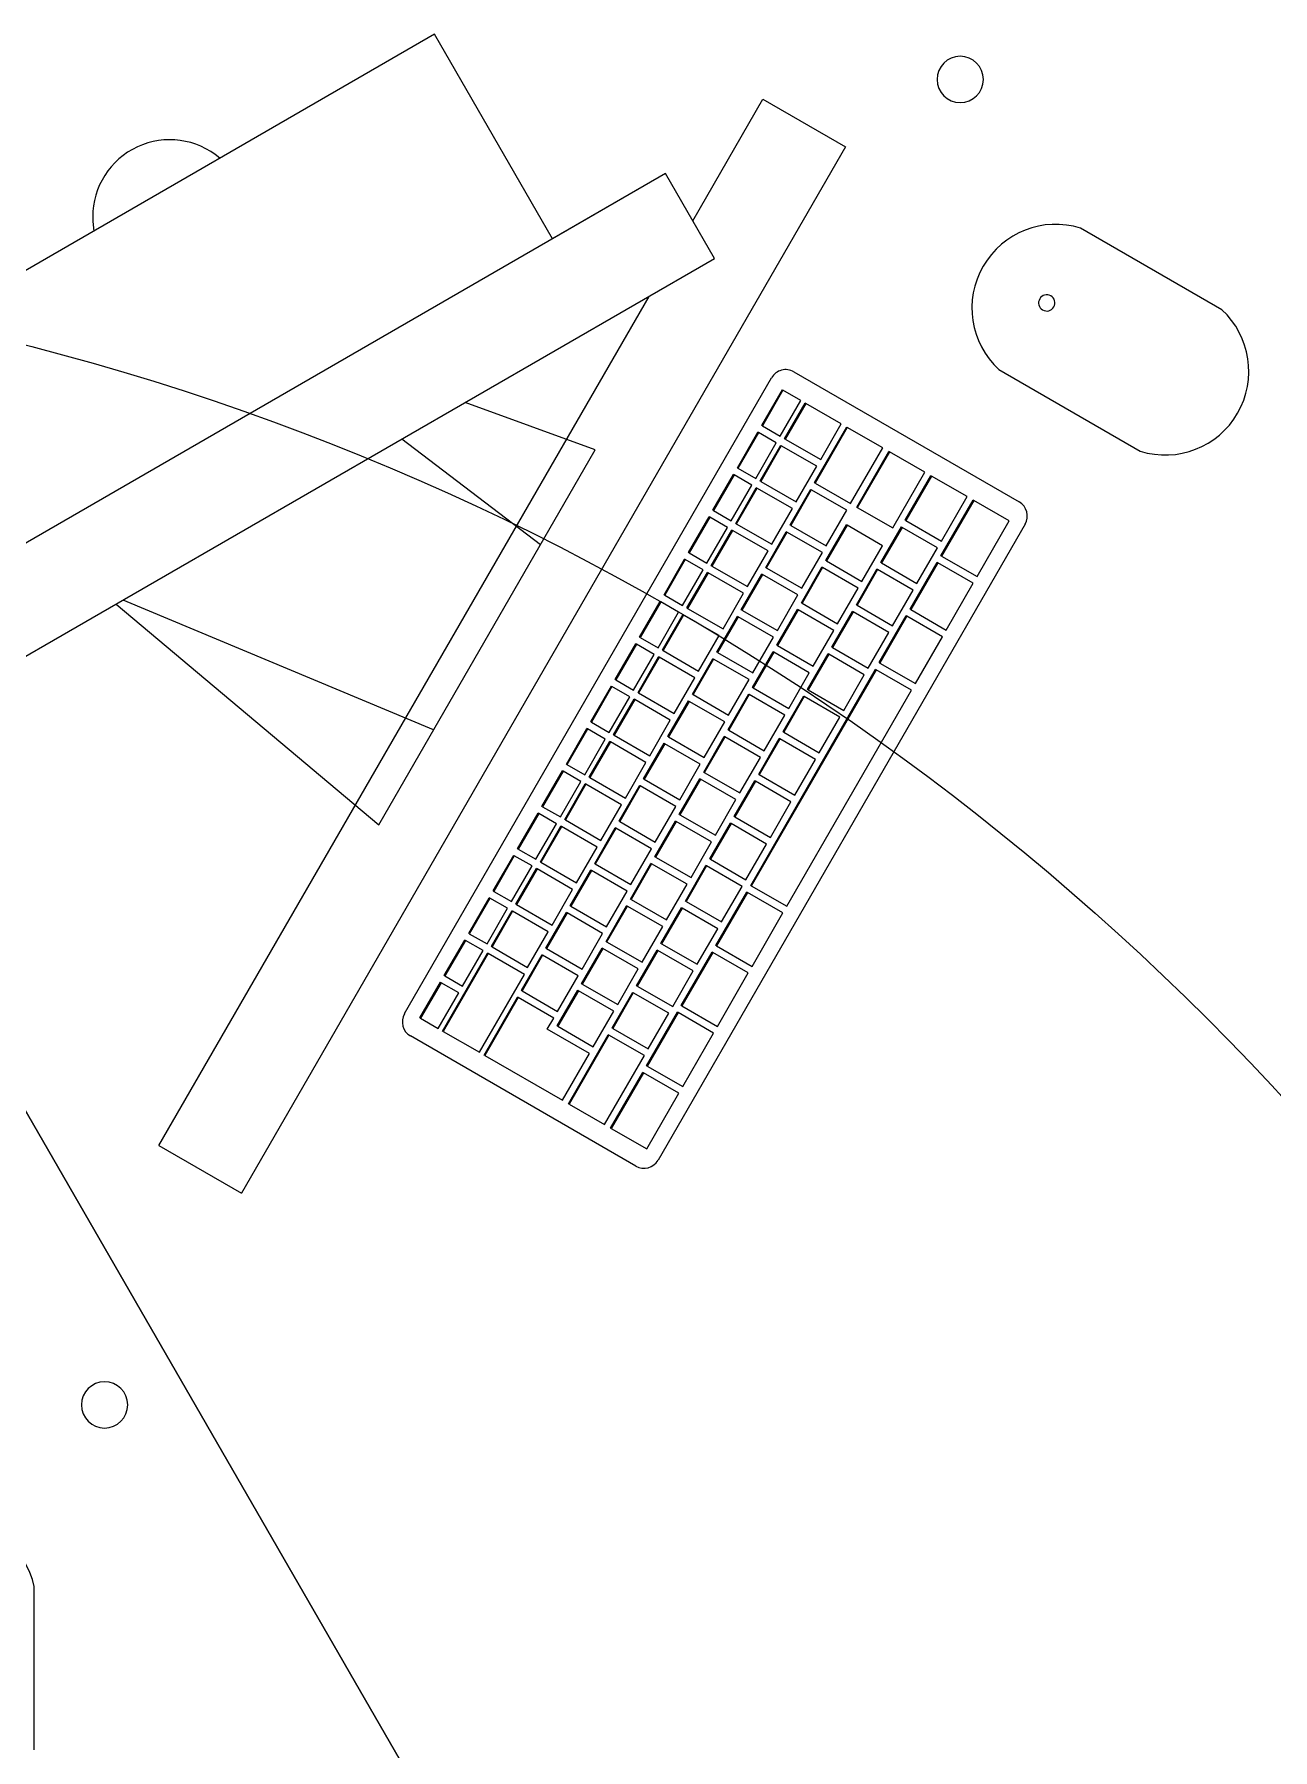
# Model space of a CAD drawing. Header units: millimetres. Extents: x 155920 to 295199, y -4084 to 97293.
# Drawn here: x 168463 to 168945, y 21953 to 22620 of the extents above; entities that cross this region are included whole.
import ezdxf

# ---------------------------------------------------------------- set-up
doc = ezdxf.new("R2010")
doc.units = ezdxf.units.MM
doc.header["$MEASUREMENT"] = 0
for name, color, linetype, lineweight in [('A-GENM', 8, 'CONTINUOUS', 9), ('E-ELEC-EQPM', 8, 'CONTINUOUS', 9), ('I-FURN', 8, 'CONTINUOUS', 9)]:
    doc.layers.add(name, color=color, linetype=linetype, lineweight=lineweight)
doc.layers.add('Social Distancing', color=7, linetype='CONTINUOUS')

msp = doc.modelspace()

# ---------------------------------------------------------------- linework, layer by layer
at = {"layer": 'A-GENM'}
for p, q in [((168925.13, 22512.56), (168870.13, 22544.31)), ((168758.66, 22488.44), (168846.27, 22437.86)), ((168838.38, 22489.32), (168893.38, 22457.57)), ((168607.22, 22238.84), (168749.98, 22486.12)), ((168746.17, 22467.54), (168754.17, 22481.39)), ((168754.41, 22481.25), (168746.41, 22467.4)), ((168754.41, 22481.25), (168754.17, 22481.39)), ((168761.32, 22477.26), (168754.41, 22481.25)), ((168753.32, 22463.41), (168761.32, 22477.26)), ((168755.04, 22462.42), (168763.04, 22476.27)), ((168763.27, 22476.13), (168755.27, 22462.28)), ((168763.27, 22476.13), (168763.04, 22476.27)), ((168777.1, 22468.15), (168763.27, 22476.13)), ((168746.41, 22467.4), (168746.17, 22467.54)), ((168746.41, 22467.4), (168753.32, 22463.41)), ((168769.1, 22454.3), (168777.1, 22468.15)), ((168736.67, 22451.08), (168744.67, 22464.94)), ((168744.91, 22464.8), (168736.91, 22450.94)), ((168743.82, 22446.95), (168751.82, 22460.81)), ((168744.91, 22464.8), (168744.67, 22464.94)), ((168751.82, 22460.81), (168744.91, 22464.8)), ((168755.27, 22462.28), (168755.04, 22462.42)), ((168755.27, 22462.28), (168769.1, 22454.3)), ((168766.69, 22445.3), (168779.19, 22466.95)), ((168779.43, 22466.81), (168766.93, 22445.16)), ((168779.43, 22466.81), (168779.19, 22466.95)), ((168793.23, 22458.84), (168779.43, 22466.81)), ((168745.54, 22445.96), (168753.54, 22459.82)), ((168753.77, 22459.68), (168745.77, 22445.82)), ((168753.77, 22459.68), (168753.54, 22459.82)), ((168767.6, 22451.7), (168753.77, 22459.68)), ((168780.73, 22437.19), (168793.23, 22458.84)), ((168783.08, 22435.83), (168795.58, 22457.48)), ((168795.82, 22457.35), (168783.32, 22435.69)), ((168795.82, 22457.35), (168795.58, 22457.48)), ((168809.62, 22449.38), (168795.82, 22457.35)), ((168727.17, 22434.63), (168735.17, 22448.48)), ((168735.41, 22448.34), (168727.41, 22434.49)), ((168735.41, 22448.34), (168735.17, 22448.48)), ((168742.32, 22444.35), (168735.41, 22448.34)), ((168736.91, 22450.94), (168736.67, 22451.08)), ((168736.91, 22450.94), (168743.82, 22446.95)), ((168759.6, 22437.84), (168767.6, 22451.7)), ((168797.12, 22427.73), (168809.62, 22449.38)), ((168801.97, 22430.7), (168811.97, 22448.02)), ((168812.21, 22447.88), (168802.21, 22430.56)), ((168812.21, 22447.88), (168811.97, 22448.02)), ((168826.01, 22439.91), (168812.21, 22447.88)), ((168734.32, 22430.5), (168742.32, 22444.35)), ((168736.04, 22429.51), (168744.04, 22443.36)), ((168744.27, 22443.23), (168736.27, 22429.37)), ((168744.27, 22443.23), (168744.04, 22443.36)), ((168758.1, 22435.25), (168744.27, 22443.23)), ((168745.77, 22445.82), (168745.54, 22445.96)), ((168745.77, 22445.82), (168759.6, 22437.84)), ((168757.19, 22428.84), (168765.19, 22442.7)), ((168765.43, 22442.56), (168757.43, 22428.7)), ((168765.43, 22442.56), (168765.19, 22442.7)), ((168779.25, 22434.58), (168765.43, 22442.56)), ((168766.93, 22445.16), (168766.69, 22445.3)), ((168766.93, 22445.16), (168780.73, 22437.19)), ((168727.41, 22434.49), (168727.17, 22434.63)), ((168727.41, 22434.49), (168734.32, 22430.5)), ((168750.1, 22421.39), (168758.1, 22435.25)), ((168771.25, 22420.72), (168779.25, 22434.58)), ((168783.32, 22435.69), (168783.08, 22435.83)), ((168783.32, 22435.69), (168797.12, 22427.73)), ((168815.86, 22416.91), (168828.36, 22438.56)), ((168816.01, 22422.59), (168826.01, 22439.91)), ((168828.6, 22438.42), (168816.1, 22416.77)), ((168828.6, 22438.42), (168828.36, 22438.56)), ((168842.41, 22430.45), (168828.6, 22438.42)), ((168848.59, 22429.19), (168705.83, 22181.9)), ((168717.67, 22418.17), (168725.67, 22432.03)), ((168725.91, 22431.89), (168717.91, 22418.03)), ((168724.82, 22414.04), (168732.82, 22427.9)), ((168725.91, 22431.89), (168725.67, 22432.03)), ((168732.82, 22427.9), (168725.91, 22431.89)), ((168736.27, 22429.37), (168736.04, 22429.51)), ((168736.27, 22429.37), (168750.1, 22421.39)), ((168757.43, 22428.7), (168757.19, 22428.84)), ((168757.43, 22428.7), (168771.25, 22420.72)), ((168771.08, 22415.05), (168779.08, 22428.9)), ((168779.32, 22428.77), (168771.32, 22414.91)), ((168779.32, 22428.77), (168779.08, 22428.9)), ((168793.14, 22420.79), (168779.32, 22428.77)), ((168792.47, 22414.24), (168800.47, 22428.1)), ((168800.71, 22427.96), (168792.71, 22414.11)), ((168800.71, 22427.96), (168800.47, 22428.1)), ((168814.53, 22419.98), (168800.71, 22427.96)), ((168802.21, 22430.56), (168801.97, 22430.7)), ((168802.21, 22430.56), (168816.01, 22422.59)), ((168829.91, 22408.8), (168842.41, 22430.45)), ((168726.54, 22413.05), (168734.54, 22426.91)), ((168734.77, 22426.77), (168726.77, 22412.91)), ((168734.77, 22426.77), (168734.54, 22426.91)), ((168748.6, 22418.79), (168734.77, 22426.77)), ((168747.69, 22412.39), (168755.69, 22426.24)), ((168755.93, 22426.11), (168747.93, 22412.25)), ((168755.93, 22426.11), (168755.69, 22426.24)), ((168769.75, 22418.13), (168755.93, 22426.11)), ((168785.14, 22406.93), (168793.14, 22420.79)), ((168708.17, 22401.72), (168716.17, 22415.57)), ((168716.41, 22415.44), (168708.41, 22401.58)), ((168716.41, 22415.44), (168716.17, 22415.57)), ((168723.32, 22411.45), (168716.41, 22415.44)), ((168717.91, 22418.03), (168717.67, 22418.17)), ((168717.91, 22418.03), (168724.82, 22414.04)), ((168740.6, 22404.93), (168748.6, 22418.79)), ((168761.75, 22404.27), (168769.75, 22418.13)), ((168771.32, 22414.91), (168771.08, 22415.05)), ((168771.32, 22414.91), (168785.14, 22406.93)), ((168792.71, 22414.11), (168792.47, 22414.24)), ((168792.71, 22414.11), (168806.53, 22406.13)), ((168803.86, 22396.12), (168814.36, 22414.31)), ((168814.6, 22414.17), (168804.1, 22395.98)), ((168806.53, 22406.13), (168814.53, 22419.98)), ((168814.6, 22414.17), (168814.36, 22414.31)), ((168828.41, 22406.2), (168814.6, 22414.17)), ((168816.1, 22416.77), (168815.86, 22416.91)), ((168816.1, 22416.77), (168829.91, 22408.8)), ((168715.32, 22397.59), (168723.32, 22411.45)), ((168717.04, 22396.6), (168725.04, 22410.46)), ((168725.27, 22410.32), (168717.27, 22396.46)), ((168725.27, 22410.32), (168725.04, 22410.46)), ((168739.1, 22402.34), (168725.27, 22410.32)), ((168726.77, 22412.91), (168726.54, 22413.05)), ((168726.77, 22412.91), (168740.6, 22404.93)), ((168738.19, 22395.93), (168746.19, 22409.79)), ((168746.43, 22409.65), (168738.43, 22395.8)), ((168746.43, 22409.65), (168746.19, 22409.79)), ((168760.25, 22401.67), (168746.43, 22409.65)), ((168747.93, 22412.25), (168747.69, 22412.39)), ((168747.93, 22412.25), (168761.75, 22404.27)), ((168761.58, 22398.59), (168769.58, 22412.45)), ((168769.82, 22412.31), (168761.82, 22398.46)), ((168769.82, 22412.31), (168769.58, 22412.45)), ((168783.64, 22404.33), (168769.82, 22412.31)), ((168782.97, 22397.79), (168790.97, 22411.65)), ((168791.21, 22411.51), (168783.21, 22397.65)), ((168791.21, 22411.51), (168790.97, 22411.65)), ((168805.03, 22403.53), (168791.21, 22411.51)), ((168708.41, 22401.58), (168708.17, 22401.72)), ((168708.41, 22401.58), (168715.32, 22397.59)), ((168731.1, 22388.48), (168739.1, 22402.34)), ((168752.25, 22387.81), (168760.25, 22401.67)), ((168775.64, 22390.48), (168783.64, 22404.33)), ((168797.03, 22389.67), (168805.03, 22403.53)), ((168817.91, 22388.01), (168828.41, 22406.2)), ((168698.67, 22385.26), (168706.67, 22399.12)), ((168706.91, 22398.98), (168698.91, 22385.12)), ((168705.82, 22381.13), (168713.82, 22394.99)), ((168706.91, 22398.98), (168706.67, 22399.12)), ((168713.82, 22394.99), (168706.91, 22398.98)), ((168707.54, 22380.14), (168715.54, 22394)), ((168715.77, 22393.86), (168707.77, 22380.01)), ((168715.77, 22393.86), (168715.54, 22394)), ((168729.6, 22385.88), (168715.77, 22393.86)), ((168717.27, 22396.46), (168717.04, 22396.6)), ((168717.27, 22396.46), (168731.1, 22388.48)), ((168738.43, 22395.8), (168738.19, 22395.93)), ((168738.43, 22395.8), (168752.25, 22387.81)), ((168752.08, 22382.14), (168760.08, 22396)), ((168760.32, 22395.86), (168752.32, 22382)), ((168760.32, 22395.86), (168760.08, 22396)), ((168774.14, 22387.88), (168760.32, 22395.86)), ((168761.82, 22398.46), (168761.58, 22398.59)), ((168761.82, 22398.46), (168775.64, 22390.48)), ((168773.47, 22381.34), (168781.47, 22395.19)), ((168781.71, 22395.05), (168773.71, 22381.2)), ((168781.71, 22395.05), (168781.47, 22395.19)), ((168795.53, 22387.07), (168781.71, 22395.05)), ((168783.21, 22397.65), (168782.97, 22397.79)), ((168783.21, 22397.65), (168797.03, 22389.67)), ((168804.1, 22395.98), (168803.86, 22396.12)), ((168804.1, 22395.98), (168817.91, 22388.01)), ((168728.69, 22379.48), (168736.69, 22393.34)), ((168736.93, 22393.2), (168728.93, 22379.34)), ((168736.93, 22393.2), (168736.69, 22393.34)), ((168750.75, 22385.22), (168736.93, 22393.2)), ((168766.14, 22374.02), (168774.14, 22387.88)), ((168791.86, 22375.34), (168802.36, 22393.52)), ((168802.6, 22393.38), (168792.1, 22375.2)), ((168802.6, 22393.38), (168802.36, 22393.52)), ((168816.41, 22385.41), (168802.6, 22393.38)), ((168689.17, 22368.81), (168697.17, 22382.67)), ((168697.41, 22382.53), (168689.41, 22368.67)), ((168697.41, 22382.53), (168697.17, 22382.67)), ((168704.32, 22378.54), (168697.41, 22382.53)), ((168698.91, 22385.12), (168698.67, 22385.26)), ((168698.91, 22385.12), (168705.82, 22381.13)), ((168721.6, 22372.03), (168729.6, 22385.88)), ((168742.75, 22371.36), (168750.75, 22385.22)), ((168752.32, 22382), (168752.08, 22382.14)), ((168752.32, 22382), (168766.14, 22374.02)), ((168773.71, 22381.2), (168773.47, 22381.34)), ((168773.71, 22381.2), (168787.53, 22373.22)), ((168787.53, 22373.22), (168795.53, 22387.07)), ((168805.91, 22367.23), (168816.41, 22385.41)), ((168696.32, 22364.68), (168704.32, 22378.54)), ((168698.04, 22363.69), (168706.04, 22377.55)), ((168706.27, 22377.41), (168698.27, 22363.55)), ((168706.27, 22377.41), (168706.04, 22377.55)), ((168720.1, 22369.43), (168706.27, 22377.41)), ((168707.77, 22380.01), (168707.54, 22380.14)), ((168707.77, 22380.01), (168721.6, 22372.03)), ((168719.19, 22363.02), (168727.19, 22376.88)), ((168727.43, 22376.74), (168719.43, 22362.89)), ((168727.43, 22376.74), (168727.19, 22376.88)), ((168741.25, 22368.76), (168727.43, 22376.74)), ((168728.93, 22379.34), (168728.69, 22379.48)), ((168728.93, 22379.34), (168742.75, 22371.36)), ((168742.58, 22365.69), (168750.58, 22379.54)), ((168750.82, 22379.4), (168742.82, 22365.55)), ((168750.82, 22379.4), (168750.58, 22379.54)), ((168764.64, 22371.42), (168750.82, 22379.4)), ((168763.97, 22364.88), (168771.97, 22378.74)), ((168772.21, 22378.6), (168764.21, 22364.74)), ((168772.21, 22378.6), (168771.97, 22378.74)), ((168786.03, 22370.62), (168772.21, 22378.6)), ((168792.1, 22375.2), (168791.86, 22375.34)), ((168792.1, 22375.2), (168805.91, 22367.23)), ((168689.41, 22368.67), (168689.17, 22368.81)), ((168689.41, 22368.67), (168696.32, 22364.68)), ((168712.1, 22355.57), (168720.1, 22369.43)), ((168733.25, 22354.91), (168741.25, 22368.76)), ((168741.86, 22288.73), (168790.36, 22372.74)), ((168790.6, 22372.6), (168742.1, 22288.6)), ((168756.64, 22357.57), (168764.64, 22371.42)), ((168778.03, 22356.76), (168786.03, 22370.62)), ((168790.6, 22372.6), (168790.36, 22372.74)), ((168804.41, 22364.63), (168790.6, 22372.6)), ((168679.67, 22352.35), (168687.67, 22366.21)), ((168687.91, 22366.07), (168679.91, 22352.22)), ((168686.82, 22348.23), (168694.82, 22362.08)), ((168687.91, 22366.07), (168687.67, 22366.21)), ((168694.82, 22362.08), (168687.91, 22366.07)), ((168688.54, 22347.24), (168696.54, 22361.09)), ((168696.77, 22360.95), (168688.77, 22347.1)), ((168696.77, 22360.95), (168696.54, 22361.09)), ((168710.6, 22352.97), (168696.77, 22360.95)), ((168698.27, 22363.55), (168698.04, 22363.69)), ((168698.27, 22363.55), (168712.1, 22355.57)), ((168719.43, 22362.89), (168719.19, 22363.02)), ((168719.43, 22362.89), (168733.25, 22354.91)), ((168733.08, 22349.23), (168741.08, 22363.09)), ((168741.32, 22362.95), (168733.32, 22349.09)), ((168741.32, 22362.95), (168741.08, 22363.09)), ((168755.14, 22354.97), (168741.32, 22362.95)), ((168742.82, 22365.55), (168742.58, 22365.69)), ((168742.82, 22365.55), (168756.64, 22357.57)), ((168754.47, 22348.43), (168762.47, 22362.28)), ((168762.71, 22362.15), (168754.71, 22348.29)), ((168755.91, 22280.63), (168804.41, 22364.63)), ((168762.71, 22362.15), (168762.47, 22362.28)), ((168776.53, 22354.16), (168762.71, 22362.15)), ((168764.21, 22364.74), (168763.97, 22364.88)), ((168764.21, 22364.74), (168778.03, 22356.76)), ((168709.69, 22346.57), (168717.69, 22360.43)), ((168717.93, 22360.29), (168709.93, 22346.43)), ((168717.93, 22360.29), (168717.69, 22360.43)), ((168731.75, 22352.31), (168717.93, 22360.29)), ((168747.14, 22341.11), (168755.14, 22354.97)), ((168768.53, 22340.31), (168776.53, 22354.16)), ((168670.17, 22335.9), (168678.17, 22349.76)), ((168678.41, 22349.62), (168670.41, 22335.76)), ((168678.41, 22349.62), (168678.17, 22349.76)), ((168685.32, 22345.63), (168678.41, 22349.62)), ((168679.91, 22352.22), (168679.67, 22352.35)), ((168679.91, 22352.22), (168686.82, 22348.23)), ((168688.77, 22347.1), (168688.54, 22347.24)), ((168702.6, 22339.12), (168710.6, 22352.97)), ((168723.75, 22338.45), (168731.75, 22352.31)), ((168733.32, 22349.09), (168733.08, 22349.23)), ((168733.32, 22349.09), (168747.14, 22341.11)), ((168754.71, 22348.29), (168754.47, 22348.43)), ((168754.71, 22348.29), (168768.53, 22340.31)), ((168677.32, 22331.77), (168685.32, 22345.63)), ((168679.04, 22330.78), (168687.04, 22344.64)), ((168687.27, 22344.5), (168679.27, 22330.64)), ((168687.27, 22344.5), (168687.04, 22344.64)), ((168701.1, 22336.52), (168687.27, 22344.5)), ((168688.77, 22347.1), (168702.6, 22339.12)), ((168700.19, 22330.12), (168708.19, 22343.97)), ((168708.43, 22343.83), (168700.43, 22329.98)), ((168708.43, 22343.83), (168708.19, 22343.97)), ((168722.25, 22335.85), (168708.43, 22343.83)), ((168709.93, 22346.43), (168709.69, 22346.57)), ((168709.93, 22346.43), (168723.75, 22338.45)), ((168723.58, 22332.78), (168731.58, 22346.63)), ((168731.82, 22346.49), (168723.82, 22332.64)), ((168731.82, 22346.49), (168731.58, 22346.63)), ((168745.64, 22338.51), (168731.82, 22346.49)), ((168744.97, 22331.97), (168752.97, 22345.83)), ((168753.21, 22345.69), (168745.21, 22331.83)), ((168753.21, 22345.69), (168752.97, 22345.83)), ((168767.03, 22337.71), (168753.21, 22345.69)), ((168670.41, 22335.76), (168670.17, 22335.9)), ((168670.41, 22335.76), (168677.32, 22331.77)), ((168693.1, 22322.66), (168701.1, 22336.52)), ((168714.25, 22322), (168722.25, 22335.85)), ((168737.64, 22324.66), (168745.64, 22338.51)), ((168759.03, 22323.85), (168767.03, 22337.71)), ((168660.67, 22319.45), (168668.67, 22333.3)), ((168668.91, 22333.16), (168660.91, 22319.31)), ((168667.82, 22315.32), (168675.82, 22329.17)), ((168668.91, 22333.16), (168668.67, 22333.3)), ((168675.82, 22329.17), (168668.91, 22333.16)), ((168669.54, 22314.33), (168677.54, 22328.18)), ((168677.77, 22328.04), (168669.77, 22314.19)), ((168677.77, 22328.04), (168677.54, 22328.18)), ((168691.6, 22320.06), (168677.77, 22328.04)), ((168679.27, 22330.64), (168679.04, 22330.78)), ((168679.27, 22330.64), (168693.1, 22322.66)), ((168690.69, 22313.66), (168698.69, 22327.52)), ((168698.93, 22327.38), (168690.93, 22313.52)), ((168698.93, 22327.38), (168698.69, 22327.52)), ((168712.75, 22319.4), (168698.93, 22327.38)), ((168700.43, 22329.98), (168700.19, 22330.12)), ((168700.43, 22329.98), (168714.25, 22322)), ((168714.08, 22316.32), (168722.08, 22330.18)), ((168722.32, 22330.04), (168714.32, 22316.18)), ((168722.32, 22330.04), (168722.08, 22330.18)), ((168736.14, 22322.06), (168722.32, 22330.04)), ((168723.82, 22332.64), (168723.58, 22332.78)), ((168723.82, 22332.64), (168737.64, 22324.66)), ((168735.47, 22315.52), (168743.47, 22329.37)), ((168743.71, 22329.24), (168735.71, 22315.38)), ((168743.71, 22329.24), (168743.47, 22329.37)), ((168757.53, 22321.26), (168743.71, 22329.24)), ((168745.21, 22331.83), (168744.97, 22331.97)), ((168745.21, 22331.83), (168759.03, 22323.85)), ((168728.14, 22308.2), (168736.14, 22322.06)), ((168749.53, 22307.4), (168757.53, 22321.26)), ((168651.17, 22302.99), (168659.17, 22316.85)), ((168659.41, 22316.71), (168651.41, 22302.85)), ((168659.41, 22316.71), (168659.17, 22316.85)), ((168666.32, 22312.72), (168659.41, 22316.71)), ((168660.91, 22319.31), (168660.67, 22319.45)), ((168660.91, 22319.31), (168667.82, 22315.32)), ((168669.77, 22314.19), (168669.54, 22314.33)), ((168669.77, 22314.19), (168683.6, 22306.21)), ((168683.6, 22306.21), (168691.6, 22320.06)), ((168704.75, 22305.54), (168712.75, 22319.4)), ((168714.32, 22316.18), (168714.08, 22316.32)), ((168714.32, 22316.18), (168728.14, 22308.2)), ((168735.71, 22315.38), (168735.47, 22315.52)), ((168735.71, 22315.38), (168749.53, 22307.4)), ((168658.32, 22298.86), (168666.32, 22312.72)), ((168660.04, 22297.87), (168668.04, 22311.73)), ((168668.27, 22311.59), (168660.27, 22297.73)), ((168668.27, 22311.59), (168668.04, 22311.73)), ((168682.1, 22303.61), (168668.27, 22311.59)), ((168681.19, 22297.21), (168689.19, 22311.06)), ((168689.43, 22310.92), (168681.43, 22297.07)), ((168689.43, 22310.92), (168689.19, 22311.06)), ((168703.25, 22302.94), (168689.43, 22310.92)), ((168690.93, 22313.52), (168690.69, 22313.66)), ((168690.93, 22313.52), (168704.75, 22305.54)), ((168704.58, 22299.87), (168712.58, 22313.72)), ((168712.82, 22313.59), (168704.82, 22299.73)), ((168712.82, 22313.59), (168712.58, 22313.72)), ((168726.64, 22305.6), (168712.82, 22313.59)), ((168725.97, 22299.06), (168733.97, 22312.92)), ((168734.21, 22312.78), (168726.21, 22298.93)), ((168734.21, 22312.78), (168733.97, 22312.92)), ((168748.03, 22304.8), (168734.21, 22312.78)), ((168651.41, 22302.85), (168651.17, 22302.99)), ((168651.41, 22302.85), (168658.32, 22298.86)), ((168674.1, 22289.75), (168682.1, 22303.61)), ((168695.25, 22289.09), (168703.25, 22302.94)), ((168718.64, 22291.75), (168726.64, 22305.6)), ((168740.03, 22290.94), (168748.03, 22304.8)), ((168641.67, 22286.54), (168649.67, 22300.39)), ((168649.91, 22300.25), (168641.91, 22286.4)), ((168648.82, 22282.41), (168656.82, 22296.26)), ((168649.91, 22300.25), (168649.67, 22300.39)), ((168656.82, 22296.26), (168649.91, 22300.25)), ((168650.54, 22281.42), (168658.54, 22295.27)), ((168658.77, 22295.14), (168650.77, 22281.28)), ((168658.77, 22295.14), (168658.54, 22295.27)), ((168672.6, 22287.15), (168658.77, 22295.14)), ((168660.27, 22297.73), (168660.04, 22297.87)), ((168660.27, 22297.73), (168674.1, 22289.75)), ((168671.69, 22280.75), (168679.69, 22294.61)), ((168679.93, 22294.47), (168671.93, 22280.61)), ((168679.93, 22294.47), (168679.69, 22294.61)), ((168693.75, 22286.49), (168679.93, 22294.47)), ((168681.43, 22297.07), (168681.19, 22297.21)), ((168681.43, 22297.07), (168695.25, 22289.09)), ((168695.08, 22283.41), (168703.08, 22297.27)), ((168703.32, 22297.13), (168695.32, 22283.27)), ((168703.32, 22297.13), (168703.08, 22297.27)), ((168717.14, 22289.15), (168703.32, 22297.13)), ((168704.82, 22299.73), (168704.58, 22299.87)), ((168704.82, 22299.73), (168718.64, 22291.75)), ((168716.47, 22282.61), (168724.47, 22296.47)), ((168724.71, 22296.33), (168716.71, 22282.47)), ((168724.71, 22296.33), (168724.47, 22296.47)), ((168738.53, 22288.35), (168724.71, 22296.33)), ((168726.21, 22298.93), (168725.97, 22299.06)), ((168726.21, 22298.93), (168740.03, 22290.94)), ((168664.6, 22273.3), (168672.6, 22287.15)), ((168709.14, 22275.29), (168717.14, 22289.15)), ((168730.53, 22274.49), (168738.53, 22288.35)), ((168742.1, 22288.6), (168741.86, 22288.73)), ((168742.1, 22288.6), (168755.91, 22280.63)), ((168632.17, 22270.08), (168640.17, 22283.94)), ((168640.41, 22283.8), (168632.41, 22269.94)), ((168640.41, 22283.8), (168640.17, 22283.94)), ((168647.32, 22279.81), (168640.41, 22283.8)), ((168641.91, 22286.4), (168641.67, 22286.54)), ((168641.91, 22286.4), (168648.82, 22282.41)), ((168650.77, 22281.28), (168650.54, 22281.42)), ((168650.77, 22281.28), (168664.6, 22273.3)), ((168671.93, 22280.61), (168671.69, 22280.75)), ((168671.93, 22280.61), (168685.75, 22272.63)), ((168685.58, 22266.96), (168693.58, 22280.81)), ((168685.75, 22272.63), (168693.75, 22286.49)), ((168693.82, 22280.68), (168685.82, 22266.82)), ((168693.82, 22280.68), (168693.58, 22280.81)), ((168707.64, 22272.7), (168693.82, 22280.68)), ((168695.32, 22283.27), (168695.08, 22283.41)), ((168695.32, 22283.27), (168709.14, 22275.29)), ((168716.71, 22282.47), (168716.47, 22282.61)), ((168716.71, 22282.47), (168730.53, 22274.49)), ((168728.36, 22265.35), (168740.36, 22286.14)), ((168740.6, 22286), (168728.6, 22265.21)), ((168740.6, 22286), (168740.36, 22286.14)), ((168754.41, 22278.03), (168740.6, 22286)), ((168639.32, 22265.95), (168647.32, 22279.81)), ((168641.04, 22264.96), (168649.04, 22278.82)), ((168649.27, 22278.68), (168641.27, 22264.82)), ((168649.27, 22278.68), (168649.04, 22278.82)), ((168663.1, 22270.7), (168649.27, 22278.68)), ((168662.19, 22264.3), (168670.19, 22278.15)), ((168670.43, 22278.02), (168662.43, 22264.16)), ((168670.43, 22278.02), (168670.19, 22278.15)), ((168684.25, 22270.04), (168670.43, 22278.02)), ((168706.97, 22266.15), (168714.97, 22280.01)), ((168715.21, 22279.87), (168707.21, 22266.02)), ((168715.21, 22279.87), (168714.97, 22280.01)), ((168729.03, 22271.89), (168715.21, 22279.87)), ((168742.41, 22257.24), (168754.41, 22278.03)), ((168622.67, 22253.63), (168630.67, 22267.48)), ((168630.91, 22267.35), (168622.91, 22253.49)), ((168630.91, 22267.35), (168630.67, 22267.48)), ((168637.82, 22263.36), (168630.91, 22267.35)), ((168632.41, 22269.94), (168632.17, 22270.08)), ((168632.41, 22269.94), (168639.32, 22265.95)), ((168655.1, 22256.84), (168663.1, 22270.7)), ((168676.25, 22256.18), (168684.25, 22270.04)), ((168699.64, 22258.84), (168707.64, 22272.7)), ((168721.03, 22258.04), (168729.03, 22271.89)), ((168622.04, 22232.05), (168639.54, 22262.36)), ((168639.77, 22262.23), (168622.27, 22231.92)), ((168629.82, 22249.5), (168637.82, 22263.36)), ((168639.77, 22262.23), (168639.54, 22262.36)), ((168653.84, 22254.11), (168639.77, 22262.23)), ((168641.27, 22264.82), (168641.04, 22264.96)), ((168641.27, 22264.82), (168655.1, 22256.84)), ((168652.69, 22247.84), (168660.69, 22261.7)), ((168660.93, 22261.56), (168652.93, 22247.7)), ((168660.93, 22261.56), (168660.69, 22261.7)), ((168674.75, 22253.58), (168660.93, 22261.56)), ((168662.43, 22264.16), (168662.19, 22264.3)), ((168662.43, 22264.16), (168676.25, 22256.18)), ((168676.08, 22250.5), (168684.08, 22264.36)), ((168684.32, 22264.22), (168676.32, 22250.37)), ((168684.32, 22264.22), (168684.08, 22264.36)), ((168698.14, 22256.24), (168684.32, 22264.22)), ((168685.82, 22266.82), (168685.58, 22266.96)), ((168685.82, 22266.82), (168699.64, 22258.84)), ((168697.47, 22249.7), (168705.47, 22263.56)), ((168705.71, 22263.42), (168697.71, 22249.56)), ((168705.71, 22263.42), (168705.47, 22263.56)), ((168719.53, 22255.44), (168705.71, 22263.42)), ((168707.21, 22266.02), (168706.97, 22266.15)), ((168707.21, 22266.02), (168721.03, 22258.04)), ((168714.86, 22241.97), (168726.86, 22262.75)), ((168727.1, 22262.61), (168715.1, 22241.83)), ((168727.1, 22262.61), (168726.86, 22262.75)), ((168740.91, 22254.65), (168727.1, 22262.61)), ((168728.6, 22265.21), (168728.36, 22265.35)), ((168728.6, 22265.21), (168742.41, 22257.24)), ((168636.34, 22223.8), (168653.84, 22254.11)), ((168690.14, 22242.38), (168698.14, 22256.24)), ((168711.53, 22241.58), (168719.53, 22255.44)), ((168728.91, 22233.86), (168740.91, 22254.65)), ((168613.17, 22237.17), (168621.17, 22251.03)), ((168621.41, 22250.89), (168613.41, 22237.03)), ((168621.41, 22250.89), (168621.17, 22251.03)), ((168628.32, 22246.9), (168621.41, 22250.89)), ((168622.91, 22253.49), (168622.67, 22253.63)), ((168622.91, 22253.49), (168629.82, 22249.5)), ((168652.93, 22247.7), (168652.69, 22247.84)), ((168652.93, 22247.7), (168666.75, 22239.72)), ((168666.58, 22234.05), (168674.58, 22247.91)), ((168666.75, 22239.72), (168674.75, 22253.58)), ((168674.82, 22247.77), (168666.82, 22233.91)), ((168674.82, 22247.77), (168674.58, 22247.91)), ((168688.64, 22239.79), (168674.82, 22247.77)), ((168676.32, 22250.37), (168676.08, 22250.5)), ((168676.32, 22250.37), (168690.14, 22242.38)), ((168687.97, 22233.25), (168695.97, 22247.1)), ((168696.21, 22246.96), (168695.97, 22247.1)), ((168697.71, 22249.56), (168697.47, 22249.7)), ((168697.71, 22249.56), (168711.53, 22241.58)), ((168620.32, 22233.04), (168628.32, 22246.9)), ((168638.19, 22222.73), (168651.19, 22245.25)), ((168651.43, 22245.11), (168638.43, 22222.59)), ((168651.43, 22245.11), (168651.19, 22245.25)), ((168665.25, 22237.13), (168651.43, 22245.11)), ((168696.21, 22246.96), (168688.21, 22233.11)), ((168710.03, 22238.98), (168696.21, 22246.96)), ((168715.1, 22241.83), (168714.86, 22241.97)), ((168715.1, 22241.83), (168728.91, 22233.86)), ((168613.41, 22237.03), (168613.17, 22237.17)), ((168613.41, 22237.03), (168620.32, 22233.04)), ((168662.75, 22232.8), (168665.25, 22237.13)), ((168666.82, 22233.91), (168666.58, 22234.05)), ((168666.82, 22233.91), (168680.64, 22225.93)), ((168680.64, 22225.93), (168688.64, 22239.79)), ((168701.36, 22218.59), (168713.36, 22239.37)), ((168713.6, 22239.23), (168701.6, 22218.45)), ((168702.03, 22225.13), (168710.03, 22238.98)), ((168713.6, 22239.23), (168713.36, 22239.37)), ((168727.41, 22231.26), (168713.6, 22239.23)), ((168697.15, 22179.58), (168609.54, 22230.16)), ((168622.27, 22231.92), (168622.04, 22232.05)), ((168622.27, 22231.92), (168636.34, 22223.8)), ((168679.14, 22223.33), (168662.75, 22232.8)), ((168670.97, 22203.8), (168686.47, 22230.65)), ((168686.71, 22230.51), (168671.21, 22203.66)), ((168686.71, 22230.51), (168686.47, 22230.65)), ((168700.53, 22222.53), (168686.71, 22230.51)), ((168688.21, 22233.11), (168687.97, 22233.25)), ((168688.21, 22233.11), (168702.03, 22225.13)), ((168715.41, 22210.48), (168727.41, 22231.26)), ((168638.43, 22222.59), (168638.19, 22222.73)), ((168638.43, 22222.59), (168668.64, 22205.15)), ((168668.64, 22205.15), (168679.14, 22223.33)), ((168685.03, 22195.68), (168700.53, 22222.53)), ((168687.36, 22194.34), (168699.86, 22215.99)), ((168700.1, 22215.85), (168687.6, 22194.2)), ((168700.1, 22215.85), (168699.86, 22215.99)), ((168713.91, 22207.88), (168700.1, 22215.85)), ((168701.6, 22218.45), (168701.36, 22218.59)), ((168701.6, 22218.45), (168715.41, 22210.48)), ((168701.41, 22186.23), (168713.91, 22207.88)), ((168671.21, 22203.66), (168670.97, 22203.8)), ((168671.21, 22203.66), (168685.03, 22195.68)), ((168687.6, 22194.2), (168687.36, 22194.34)), ((168687.6, 22194.2), (168701.41, 22186.23)), ((168463.23, 21952.61), (168463.23, 22016.11))]:
    msp.add_line(p, q, dxfattribs=at)
for centre, radius, start, end in [((168860.44, 22513.24), 32.54, 72.68038, 227.31962), ((168856.99, 22515.24), 3.16, 60, 240), ((168856.99, 22515.24), 3.16, 240, 60), ((168903.06, 22488.63), 32.54, 252.68038, 47.31962), ((168755.48, 22482.94), 6.35, 60, 150), ((168843.09, 22432.36), 6.35, 330, 60), ((168612.71, 22235.66), 6.35, 150, 240), ((168700.33, 22185.08), 6.35, 240, 330), ((168431.48, 22008.97), 32.54, 12.68038, 167.31962)]:
    msp.add_arc(centre, radius, start, end, dxfattribs=at)
at = {"layer": 'E-ELEC-EQPM'}
for p, q in [((168618.83, 22619.69), (168014, 22270.49)), ((168618.83, 22619.69), (168014, 22270.49)), ((168664.78, 22540.1), (168618.83, 22619.69)), ((168664.78, 22540.1), (168618.83, 22619.69)), ((168708.77, 22565.5), (168015.95, 22165.5)), ((168708.77, 22565.5), (168664.78, 22540.1)), ((168727.82, 22532.51), (168708.77, 22565.5)), ((168727.82, 22532.51), (168708.77, 22565.5)), ((168035, 22132.51), (168727.82, 22532.51)), ((168035, 22132.51), (168727.82, 22532.51))]:
    msp.add_line(p, q, dxfattribs=at)
at = {"layer": 'I-FURN'}
for p, q in [((168719.34, 22547.2), (168746.64, 22594.49)), ((168746.64, 22594.49), (168778.75, 22575.95)), ((168778.75, 22575.95), (168543.8, 22169)), ((168511.69, 22187.55), (168702.35, 22517.78)), ((168681.36, 22458.06), (168630.77, 22476.47)), ((168660.07, 22421.18), (168606.13, 22462.25)), ((168597.2, 22312.3), (168681.36, 22458.06)), ((168495.01, 22398.09), (168597.2, 22312.3)), ((168618.5, 22349.18), (168497.8, 22399.7)), ((168785.59, 21636.7), (168383.23, 22333.56)), ((168383.23, 22333.56), (168785.59, 21636.7)), ((168511.69, 22187.55), (168543.8, 22169))]:
    msp.add_line(p, q, dxfattribs=at)
for centre, radius, start, end in [((168823.35, 22602.15), 9, 0, 180), ((168823.35, 22602.15), 9, 180, 0), ((168515.94, 22548.68), 30, 49.73187, 180), ((168515.94, 22548.68), 30, 180, 190.26813), ((168490.57, 22086.69), 9, 0, 180), ((168490.57, 22086.69), 9, 180, 0)]:
    msp.add_arc(centre, radius, start, end, dxfattribs=at)
at = {"layer": 'Social Distancing'}
msp.add_circle((168212.39, 21529.72), 1000, dxfattribs=at)
msp.add_circle((168212.39, 21529.72), 1000, dxfattribs=at)

doc.saveas('drawing.dxf')
